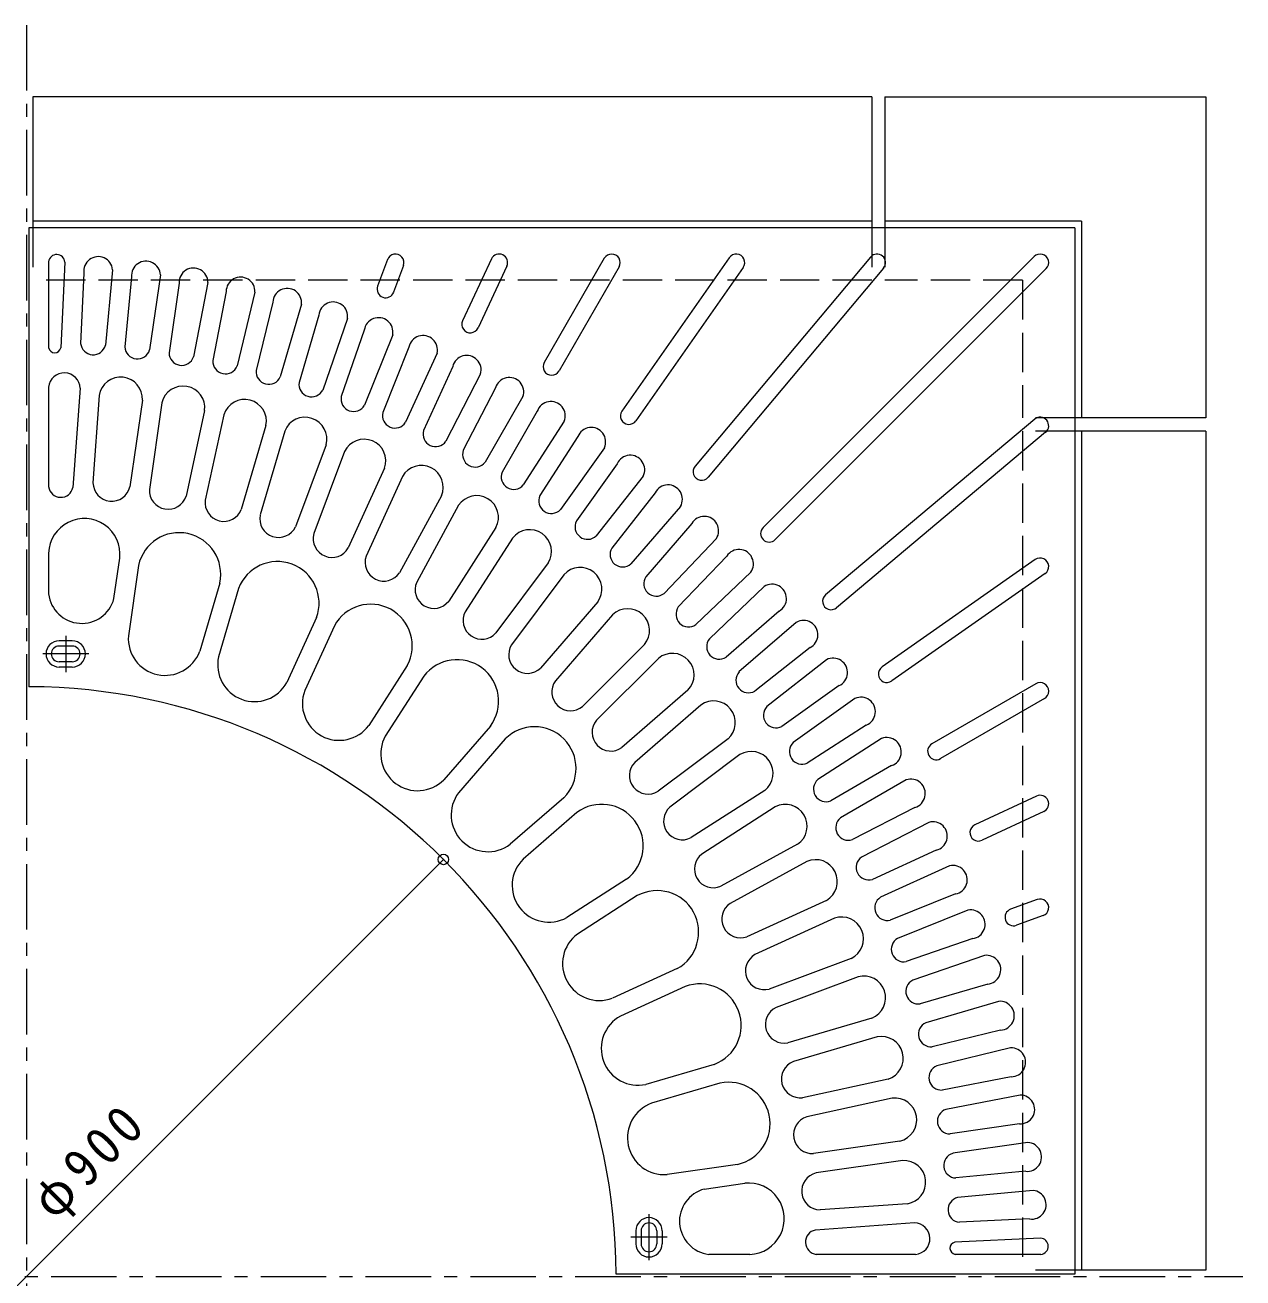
# Model space of a CAD drawing. Units: millimetres at full size, sheet at 1:10; details may follow other scales. Extents: x -1741 to 1867, y -1366 to 1337.
# Drawn here: x -801 to 128, y 382 to 1337 of the extents above; entities that cross this region are included whole.
import ezdxf

# ---------------------------------------------------------------- set-up
doc = ezdxf.new("R2010")
doc.units = ezdxf.units.MM
doc.header["$LTSCALE"] = 10
doc.header["$PDMODE"] = 32
doc.header["$PDSIZE"] = 8
doc.linetypes.add('CHAIN1', pattern=[8, 5, -1, 1, -1])
doc.linetypes.add('DASHED3', pattern=[4, 3, -1])
for name, color, linetype, lineweight in [('C-0', 3, 'Continuous', 9), ('C-1', 2, 'Continuous', 9), ('C-4', 7, 'Continuous', 9)]:
    doc.layers.add(name, color=color, linetype=linetype, lineweight=lineweight)
doc.styles.add('ＭＳ ゴシック', font='')
doc.styles.get('ＭＳ ゴシック').set_extended_font_data('MS Gothic')

msp = doc.modelspace()

# ---------------------------------------------------------------- linework, layer by layer
at = {"layer": 'C-0'}
for p, q in [((0.13, 1182.8), (-797.87, 1182.8)), ((-797.87, 1182.8), (-797.87, 832.8)), ((-782.87, 1156.92), (-782.87, 1091.42)), ((-770.52, 1156.62), (-773.64, 1091.2)), ((-524.45, 1158.53), (-531.85, 1138.19)), ((-445.08, 1159.05), (-467.04, 1111.96)), ((-358.92, 1159.55), (-404.75, 1080.17)), ((-263.59, 1160.03), (-345.48, 1043.08)), ((-155.81, 1160.48), (-289.66, 1000.97)), ((-30.97, 1160.9), (-237.72, 954.15)), ((-755.9, 1148.27), (-758.45, 1094.7)), ((-734.06, 1150.89), (-739.56, 1093.34)), ((-697.6, 1146.89), (-705.82, 1089.66)), ((-512.23, 1154.08), (-519.64, 1133.74)), ((-433.29, 1153.56), (-455.25, 1106.46)), ((-347.66, 1153.05), (-393.49, 1073.67)), ((-252.94, 1152.57), (-334.83, 1035.62)), ((-145.85, 1152.12), (-279.7, 992.61)), ((-21.78, 1151.71), (-228.53, 944.95)), ((-719.53, 1145.31), (-724.63, 1091.91)), ((-683.35, 1140.61), (-690.98, 1087.52)), ((-661.36, 1141.15), (-672.3, 1084.38)), ((-647.43, 1134.2), (-657.58, 1081.54)), ((-625.44, 1133.69), (-639.07, 1077.51)), ((-611.85, 1126.09), (-624.5, 1073.97)), ((-589.91, 1124.53), (-606.2, 1069.06)), ((-576.7, 1116.3), (-591.81, 1064.83)), ((-554.86, 1113.69), (-573.77, 1059.06)), ((-542.06, 1104.84), (-559.6, 1054.15)), ((-520.36, 1101.2), (-541.85, 1047.53)), ((-507.99, 1091.74), (-527.93, 1041.95)), ((-486.5, 1087.08), (-510.52, 1034.49)), ((-474.6, 1077.05), (-496.88, 1028.25)), ((-453.35, 1071.36), (-479.84, 1019.98)), ((-782.87, 1061.29), (-782.87, 985.42)), ((-758.93, 1060.44), (-764.34, 984.76)), ((-744.28, 1054.98), (-749.04, 988.41)), ((-711.32, 1051.44), (-720.81, 985.37)), ((-441.93, 1060.77), (-466.51, 1013.1)), ((-420.98, 1054.08), (-449.89, 1004.02)), ((-696.47, 1049.3), (-705.97, 983.24)), ((-663.84, 1043.42), (-678.03, 978.2)), ((-410.08, 1042.97), (-436.9, 996.51)), ((-649.19, 1040.23), (-663.37, 975.01)), ((-389.47, 1035.29), (-420.73, 986.65)), ((-30.55, 1036.83), (-190.07, 902.98)), ((-617.06, 1032.03), (-635.87, 967.99)), ((-602.67, 1027.8), (-621.47, 963.76)), ((-379.11, 1023.66), (-408.11, 978.54)), ((-22.2, 1026.87), (-181.71, 893.02)), ((-571.21, 1017.33), (-594.54, 954.8)), ((-358.89, 1015.01), (-392.43, 967.92)), ((-557.16, 1012.09), (-580.48, 949.55)), ((-526.53, 999.41), (-554.26, 938.69)), ((-349.1, 1002.91), (-380.21, 959.21)), ((-512.88, 993.17), (-540.61, 932.46)), ((-329.31, 993.3), (-365.05, 947.86)), ((-483.24, 978.33), (-515.22, 919.75)), ((-320.1, 980.74), (-353.26, 938.58)), ((-470.07, 971.14), (-502.06, 912.56)), ((-300.8, 970.21), (-338.66, 926.52)), ((-292.2, 957.23), (-327.32, 916.69)), ((-441.56, 954.23), (-477.65, 898.08)), ((-428.94, 946.12), (-465.03, 889.97)), ((-273.41, 945.79), (-313.31, 903.95)), ((-782.87, 934.74), (-782.87, 903.57)), ((-733.09, 900.01), (-728.65, 930.86)), ((-401.71, 927.21), (-441.71, 873.78)), ((-265.44, 932.41), (-302.46, 893.59)), ((-30.1, 929.74), (-147.05, 847.85)), ((-714.29, 925.36), (-722.02, 871.61)), ((-389.7, 918.22), (-429.7, 864.79)), ((-247.22, 920.09), (-289.06, 880.2)), ((-22.65, 919.09), (-139.59, 837.2)), ((-652.34, 911.89), (-667.64, 859.78)), ((-236.89, 909.26), (-278.73, 869.37)), ((-637.94, 907.66), (-653.25, 855.55)), ((-363.88, 897.42), (-407.59, 846.97)), ((-225.45, 890.48), (-265.98, 855.35)), ((-578.54, 885.51), (-601.1, 836.1)), ((-564.9, 879.27), (-587.46, 829.87)), ((-352.55, 887.59), (-396.26, 837.15)), ((-212.46, 881.88), (-256.16, 844.02)), ((-764.87, 867.8), (-774.87, 867.8)), ((-764.87, 863.8), (-774.87, 863.8)), ((-328.28, 865), (-375.48, 817.81)), ((-201.93, 862.57), (-244.09, 829.41)), ((-764.87, 851.8), (-774.87, 851.8)), ((-317.67, 854.39), (-364.87, 807.2)), ((-189.37, 853.37), (-234.82, 817.63)), ((-764.87, 847.8), (-774.87, 847.8)), ((-509.25, 848.89), (-538.61, 803.2)), ((-496.63, 840.78), (-526, 795.09)), ((-179.77, 833.58), (-223.46, 802.46)), ((-29.62, 835.01), (-109, 789.18)), ((-295.08, 830.13), (-345.52, 786.42)), ((-167.67, 823.78), (-214.76, 790.25)), ((-23.12, 823.75), (-102.5, 777.92)), ((-285.26, 818.79), (-335.7, 775.08)), ((-445.88, 802.79), (-481.44, 761.74)), ((-159.02, 803.56), (-204.14, 774.56)), ((-434.54, 792.96), (-470.11, 751.92)), ((-264.46, 792.98), (-317.89, 752.98)), ((-147.39, 793.21), (-196.02, 761.95)), ((-255.47, 780.97), (-308.9, 740.97)), ((-139.71, 772.59), (-186.16, 745.78)), ((-128.59, 761.7), (-178.66, 732.79)), ((-389.71, 748.13), (-430.76, 712.57)), ((-236.56, 753.73), (-292.71, 717.65)), ((-29.12, 749.38), (-76.21, 727.42)), ((-379.89, 736.8), (-420.93, 701.23)), ((-228.45, 741.12), (-284.6, 705.03)), ((-121.9, 740.74), (-169.58, 716.16)), ((-23.63, 737.6), (-70.72, 715.64)), ((-111.31, 729.33), (-162.7, 702.84)), ((-211.53, 712.6), (-270.11, 680.62)), ((-105.63, 708.08), (-154.42, 685.8)), ((-204.34, 699.44), (-262.92, 667.45)), ((-95.6, 696.17), (-148.19, 672.16)), ((-341.9, 686.04), (-387.58, 656.68)), ((-333.79, 673.42), (-379.47, 644.06)), ((-189.5, 669.79), (-250.22, 642.06)), ((-90.93, 674.68), (-140.73, 654.75)), ((-28.6, 670.44), (-48.93, 663.04)), ((-81.48, 662.31), (-135.15, 640.83)), ((-183.27, 656.15), (-243.99, 628.42)), ((-24.15, 658.23), (-44.49, 650.82)), ((-77.84, 640.62), (-128.53, 623.08)), ((-170.58, 625.52), (-233.12, 602.19)), ((-68.98, 627.82), (-123.61, 608.91)), ((-303.4, 617.78), (-352.8, 595.22)), ((-297.17, 604.13), (-346.57, 581.57)), ((-165.34, 611.46), (-227.88, 588.14)), ((-66.38, 605.98), (-117.85, 590.86)), ((-58.14, 592.76), (-113.61, 576.48)), ((-154.87, 580.01), (-218.91, 561.2)), ((-150.65, 565.62), (-214.69, 546.81)), ((-56.58, 570.83), (-108.71, 558.18)), ((-48.99, 557.24), (-105.17, 543.61)), ((-275.02, 544.73), (-327.12, 529.43)), ((-48.47, 535.25), (-101.14, 525.1)), ((-270.79, 530.34), (-322.9, 515.04)), ((-142.45, 533.49), (-207.67, 519.3)), ((-139.26, 518.83), (-204.48, 504.65)), ((-41.53, 521.32), (-98.3, 510.37)), ((-42.06, 499.33), (-95.15, 491.69)), ((-133.37, 486.21), (-199.44, 476.71)), ((-35.79, 485.08), (-93.01, 476.85)), ((-257.31, 468.39), (-311.07, 460.66)), ((-131.24, 471.36), (-197.3, 461.86)), ((-37.37, 463.14), (-90.76, 458.04)), ((-282.67, 449.59), (-251.81, 454.02)), ((-31.78, 448.61), (-89.33, 443.12)), ((-127.69, 438.4), (-194.27, 433.63)), ((-122.24, 423.75), (-197.92, 418.34)), ((-34.4, 426.78), (-87.98, 424.22)), ((-334.87, 417.8), (-334.87, 407.8)), ((-330.87, 417.8), (-330.87, 407.8)), ((-318.87, 417.8), (-318.87, 407.8)), ((-314.87, 417.8), (-314.87, 407.8)), ((-26.05, 412.16), (-91.48, 409.04)), ((-247.94, 399.8), (-279.11, 399.8)), ((-121.39, 399.8), (-197.26, 399.8)), ((-25.76, 399.8), (-91.26, 399.8))]:
    msp.add_line(p, q, dxfattribs=at)
at = {"layer": 'C-0', "linetype": 'CHAIN1'}
for p, q in [((-769.87, 871.65), (-769.87, 843.96)), ((-752.26, 857.8), (-787.27, 857.8)), ((-324.87, 430.42), (-324.87, 395.41)), ((-311.02, 412.8), (-338.72, 412.8))]:
    msp.add_line(p, q, dxfattribs=at)
at = {"layer": 'C-0'}
msp.add_lwpolyline([(0.13, 1182.8), (0.13, 384.8), (-349.88, 384.8)], dxfattribs=at)
for centre, radius, start, end in [((-776.71, 1156.26), 6.2, 3.40396, 173.85498), ((-745.01, 1149.84), 11, 5.47691, 188.20511), ((-708.58, 1146.36), 11, 2.74963, 185.47783), ((-518.34, 1156.3), 6.5, 339.99936, 160.00011), ((-439.18, 1156.3), 6.5, 335.00066, 154.9996), ((-353.29, 1156.3), 6.5, 329.99916, 150.00024), ((-258.26, 1156.3), 6.5, 324.99921, 144.99976), ((-150.83, 1156.3), 6.5, 320.00011, 140.00011), ((-26.37, 1156.3), 6.5, 314.99846, 135), ((-672.36, 1141.14), 11, 0.02235, 182.75055), ((-636.43, 1134.21), 11, 357.29509, 180.02328), ((-525.74, 1135.97), 6.5, 160.0014, 339.99936), ((-600.86, 1125.57), 11, 354.56781, 177.29601), ((-565.75, 1115.25), 11, 351.84055, 174.56874), ((-531.17, 1103.28), 11, 349.11327, 171.84146), ((-461.15, 1109.21), 6.5, 154.9996, 335.00066), ((-497.19, 1089.67), 11, 346.386, 169.1142), ((-778.24, 1092.17), 4.7, 189.25429, 348.02315), ((-748.89, 1095.58), 9.6, 185.29483, 346.51422), ((-715.04, 1092.34), 9.6, 182.56755, 343.78694), ((-681.38, 1087.5), 9.6, 179.84027, 341.05966), ((-647.99, 1081.05), 9.6, 177.11301, 338.3324), ((-463.9, 1074.46), 11, 343.65872, 166.38692), ((-399.12, 1076.92), 6.5, 149.99916, 329.99916), ((-770.92, 1060.18), 12, 1.20541, 174.71465), ((-614.94, 1073.03), 9.6, 174.38573, 335.60512), ((-727.89, 1052.34), 16.6, 356.87491, 170.85298), ((-680.31, 1045.5), 16.6, 352.784, 166.76207), ((-582.31, 1063.44), 9.6, 171.65846, 332.87785), ((-431.38, 1057.68), 11, 340.93146, 163.65965), ((-633.34, 1035.29), 16.6, 348.69308, 162.67116), ((-550.18, 1052.31), 9.6, 168.93118, 330.15057), ((-518.61, 1039.66), 9.6, 166.20392, 327.42331), ((-399.68, 1039.37), 11, 338.20418, 160.93237), ((-340.15, 1039.35), 6.5, 144.99921, 324.99976), ((-587.22, 1021.74), 16.6, 344.60217, 158.58025), ((-26.37, 1031.85), 6.5, 309.99989, 129.99989), ((-487.67, 1025.52), 9.6, 163.47664, 324.69603), ((-368.9, 1019.58), 11, 335.47691, 158.20511), ((-542.18, 1004.94), 16.6, 340.51126, 154.48933), ((-457.45, 1009.93), 9.6, 160.74937, 321.96877), ((-339.09, 998.34), 11, 332.74963, 155.47783), ((-498.45, 984.97), 16.6, 336.42036, 150.39844), ((-428, 992.92), 9.6, 158.02209, 319.24149), ((-284.68, 996.79), 6.5, 139.99983, 320.00011), ((-773.55, 986.63), 9.4, 187.39847, 348.51357), ((-734.74, 988.61), 14.3, 180.81793, 346.90822), ((-310.32, 975.71), 11, 330.02237, 152.75056), ((-691.69, 982.42), 14.3, 176.72702, 342.81731), ((-649.19, 973.18), 14.3, 172.63611, 338.72639), ((-456.26, 961.94), 16.6, 332.32945, 146.30753), ((-399.39, 974.53), 9.6, 155.29483, 316.51422), ((-755.69, 933.84), 27.2, 353.72481, 178.08971), ((-607.46, 960.92), 14.3, 168.5452, 334.63548), ((-371.69, 954.79), 9.6, 152.56755, 313.78694), ((-282.67, 951.73), 11, 327.29509, 150.02328), ((-683.32, 918.57), 31.7, 347.82568, 167.6286), ((-566.71, 945.72), 14.3, 164.45428, 330.54457), ((-415.82, 935.95), 16.6, 328.23854, 142.21661), ((-233.13, 949.55), 6.5, 135, 315), ((-344.96, 933.76), 9.6, 149.84029, 311.05968), ((-256.18, 926.47), 11, 324.56783, 147.29602), ((-608.26, 896.53), 31.7, 339.64386, 159.44678), ((-527.14, 927.65), 14.3, 160.36339, 326.45367), ((-26.37, 924.41), 6.5, 305.00024, 125.00079), ((-377.34, 907.14), 16.6, 324.14763, 138.1257), ((-488.97, 906.81), 14.3, 156.27248, 322.36276), ((-319.26, 911.48), 9.6, 147.11301, 308.3324), ((-230.94, 900.01), 11, 299.97748, 122.70567), ((-757.64, 906.5), 25.4, 186.6324, 345.18942), ((-185.89, 898), 6.5, 129.99989, 310.00017), ((-537.1, 864.03), 31.7, 331.46204, 151.26495), ((-452.38, 883.29), 14.3, 152.18156, 318.27185), ((-341.01, 875.66), 16.6, 320.05673, 134.03481), ((-294.65, 888), 9.6, 144.38574, 305.60513), ((-206.97, 872.35), 11, 297.25037, 119.97856), ((-693.99, 869.52), 28.1, 175.73833, 339.71786), ((-774.87, 857.8), 10, 90, 270), ((-774.87, 857.8), 6, 90, 270), ((-764.87, 857.8), 10, 270, 90), ((-764.87, 857.8), 6, 270, 90), ((-417.56, 857.23), 14.3, 148.09065, 314.18094), ((-271.2, 863.42), 9.6, 141.66759, 302.88698), ((-625.81, 849.5), 28.1, 167.5565, 331.53604), ((-471.29, 821.74), 31.7, 323.28023, 143.08315), ((-307.02, 841.66), 16.6, 315.96527, 129.94334), ((-184.34, 843.59), 11, 294.52222, 117.25041), ((-248.92, 837.72), 9.6, 138.94026, 300.15965), ((-143.32, 842.52), 6.5, 125.00024, 305.00079), ((-799.87, 382.8), 450, 0.25464, 89.74536), ((-384.69, 828.75), 14.3, 143.99976, 310.09004), ((-26.37, 829.38), 6.5, 299.99976, 120.00084), ((-561.16, 819.97), 28.1, 159.37468, 323.35422), ((-275.54, 805.34), 16.6, 311.87372, 125.85179), ((-163.1, 813.78), 11, 291.79553, 114.52373), ((-227.89, 810.99), 9.6, 136.21213, 297.43152), ((-353.93, 797.99), 14.3, 139.90967, 305.99995), ((-501.37, 781.55), 28.1, 151.19287, 315.17241), ((-412.17, 770.51), 31.7, 315.0984, 134.90132), ((-143.3, 782.99), 11, 289.06746, 111.79565), ((-208.15, 783.29), 9.6, 133.48593, 294.70532), ((-105.75, 783.55), 6.5, 120.00084, 300.00084), ((-325.45, 765.12), 14.3, 135.81938, 301.90967), ((-246.73, 766.85), 16.6, 307.78436, 121.76244), ((-189.76, 754.68), 9.6, 130.75703, 291.97643), ((-125, 751.3), 11, 286.34094, 109.06914), ((-447.66, 735.01), 28.1, 143.01105, 306.99059), ((-26.37, 743.49), 6.5, 295.0004, 114.99934), ((-360.94, 711.39), 31.7, 306.91675, 126.71967), ((-299.38, 730.3), 14.3, 131.72855, 297.81883), ((-220.74, 726.41), 16.6, 303.6926, 117.67067), ((-172.74, 725.23), 9.6, 128.03227, 289.25166), ((-108.22, 718.77), 11, 283.61212, 106.34032), ((-73.47, 721.53), 6.5, 114.99934, 295.0004), ((-401.12, 681.3), 28.1, 134.82768, 298.80722), ((-275.87, 693.71), 14.3, 127.63843, 293.72871), ((-197.7, 684.23), 16.6, 299.60118, 113.57925), ((-157.15, 695), 9.6, 125.30312, 286.52251), ((-93.01, 685.48), 11, 280.88519, 103.61339), ((-318.64, 645.57), 31.7, 298.73491, 118.53783), ((-143.02, 664.07), 9.6, 122.57626, 283.79565), ((-26.37, 664.33), 6.5, 289.99989, 110.00064), ((-255.02, 655.53), 14.3, 123.54605, 289.63634), ((-79.4, 651.51), 11, 278.15895, 100.88715), ((-46.71, 656.93), 6.5, 110.00064, 289.9986), ((-177.73, 640.5), 16.6, 295.51031, 109.48839), ((-362.7, 621.52), 28.1, 126.64565, 290.62518), ((-130.37, 632.5), 9.6, 119.85078, 281.07018), ((-236.95, 615.97), 14.3, 119.45467, 285.54495), ((-67.42, 616.93), 11, 275.43056, 98.15875), ((-160.93, 595.46), 16.6, 291.42023, 105.3983), ((-286.14, 574.41), 31.7, 290.55298, 110.3559), ((-119.24, 600.36), 9.6, 117.12253, 278.34192), ((-57.1, 581.81), 11, 272.70499, 95.43318), ((-221.75, 575.22), 14.3, 115.36456, 281.45485), ((-333.18, 556.87), 28.1, 118.46375, 282.44328), ((-109.65, 567.73), 9.6, 114.39554, 275.61493), ((-147.39, 549.34), 16.6, 287.32863, 101.3067), ((-48.47, 546.25), 11, 269.97792, 92.70612), ((-209.5, 533.49), 14.3, 111.27271, 277.36299), ((-101.63, 534.69), 9.6, 111.66606, 272.88545), ((-264.1, 499.35), 31.7, 282.3714, 102.17432), ((-137.17, 502.37), 16.6, 283.23763, 97.2157), ((-41.53, 510.32), 11, 267.24843, 89.97662), ((-313.16, 488.68), 28.1, 110.28214, 274.26167), ((-95.18, 501.29), 9.6, 108.94096, 270.16035), ((-200.26, 490.99), 14.3, 107.18277, 273.27306), ((-36.32, 474.09), 11, 264.52121, 87.2494), ((-130.33, 454.79), 16.6, 279.14702, 93.12509), ((-90.33, 467.63), 9.6, 106.21335, 267.43274), ((-194.06, 447.93), 14.3, 103.09178, 269.18207), ((-276.17, 425.03), 25.4, 104.81058, 263.3676), ((-248.84, 426.99), 27.2, 271.91029, 96.27519), ((-87.09, 433.78), 9.6, 103.48578, 264.70517), ((-32.83, 437.66), 11, 261.79489, 84.52309), ((-324.87, 417.8), 10, 0, 180), ((-324.87, 417.8), 6, 0, 180), ((-122.49, 411.75), 12, 275.28535, 88.79459), ((-196.05, 409.12), 9.4, 101.48643, 262.60153), ((-26.42, 405.97), 6.2, 276.14502, 86.59604), ((-324.87, 407.8), 10, 180, 0), ((-324.87, 407.8), 6, 180, 0), ((-90.5, 404.44), 4.7, 101.97685, 260.74571)]:
    msp.add_arc(centre, radius, start, end, dxfattribs=at)
at = {"layer": 'C-1', "linetype": 'CHAIN1'}
for p, q in [((-799.87, 1337.48), (-799.87, -575.82)), ((-1741.07, 382.8), (128.33, 382.8))]:
    msp.add_line(p, q, dxfattribs=at)
at = {"layer": 'C-1'}
for p, q in [((-154.87, 1282.8), (-794.87, 1282.8)), ((-794.87, 1282.8), (-794.87, 1182.8)), ((-154.87, 1282.8), (-154.87, 1182.8)), ((-144.87, 1282.8), (100.13, 1282.8)), ((-144.87, 1282.8), (-144.87, 1182.8)), ((100.13, 1282.8), (100.13, 1037.8)), ((-154.87, 1187.8), (-794.87, 1187.8)), ((5.13, 1187.8), (-144.87, 1187.8)), ((5.13, 1187.8), (5.13, 1037.8)), ((100.13, 1037.8), (0.13, 1037.8)), ((100.13, 1027.8), (0.13, 1027.8)), ((5.13, 1027.8), (5.13, 387.8)), ((100.13, 1027.8), (100.13, 387.8)), ((100.13, 387.8), (0.13, 387.8))]:
    msp.add_line(p, q, dxfattribs=at)
at = {"layer": 'C-1', "linetype": 'DASHED3'}
for p, q in [((-794.87, 1182.8), (-794.87, 1142.8)), ((-154.87, 1182.8), (-154.87, 1142.8)), ((-144.87, 1182.8), (-144.87, 1142.8)), ((-154.87, 1142.8), (-794.87, 1142.8)), ((-39.87, 1142.8), (-144.87, 1142.8)), ((-39.87, 1142.8), (-39.87, 1037.8)), ((0.13, 1037.8), (-39.87, 1037.8)), ((-39.87, 1027.8), (-39.87, 387.8)), ((0.13, 1027.8), (-39.87, 1027.8)), ((0.13, 387.8), (-39.87, 387.8))]:
    msp.add_line(p, q, dxfattribs=at)
at = {"layer": 'C-4'}
msp.add_line((-1118.07, 64.6), (-481.68, 701), dxfattribs=at)
msp.add_point((-481.68, 701), dxfattribs=at)

# ---------------------------------------------------------------- texts
at = {"layer": 'C-4', "color": 2, "insert": (-773.21, 419.15), "char_height": 29.33, "attachment_point": 7, "rotation": 45, "style": 'ＭＳ ゴシック'}
msp.add_mtext('\\T1.21;\\W0.95;φ900', dxfattribs=at)

doc.saveas('drawing.dxf')
